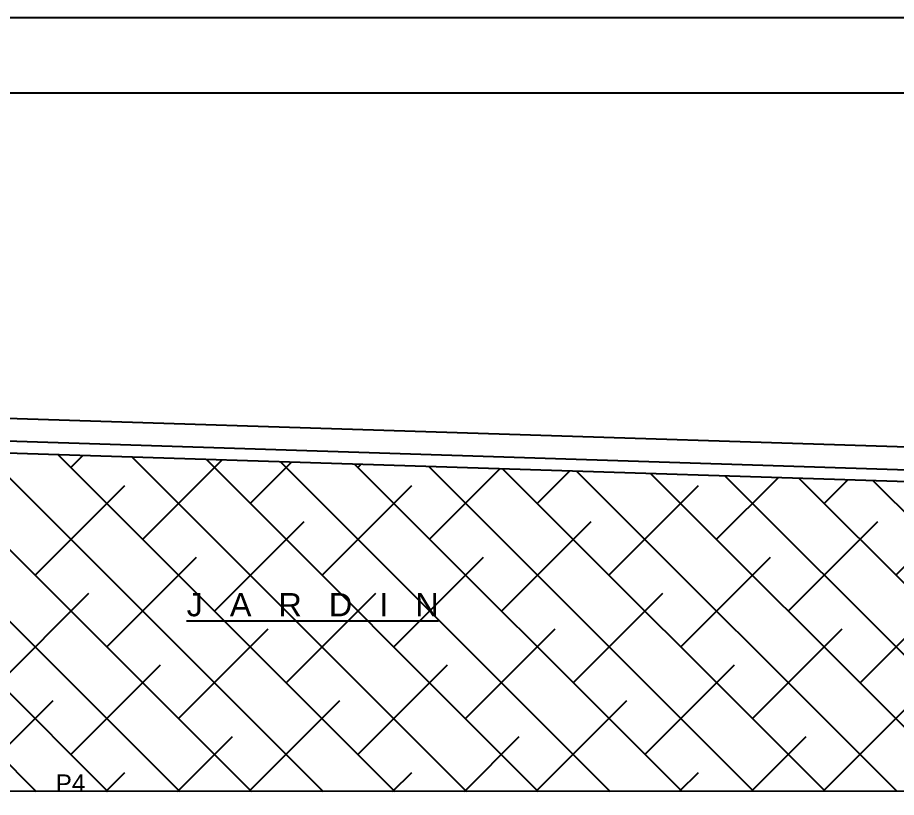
# Model space of a CAD drawing. Header units: millimetres. Extents: x 71819 to 78266, y 23672 to 38445.
# Drawn here: x 73897 to 74655, y 33241 to 33914 of the extents above; entities that cross this region are included whole.
import ezdxf

# ---------------------------------------------------------------- set-up
doc = ezdxf.new("R2010")
doc.units = ezdxf.units.MM
doc.layers.add('Plan Archi', color=8, linetype='Continuous')
doc.styles.add('ARIAL', font='arial.ttf')
doc.styles.get("Standard").update_dxf_attribs({"font": 'arial.ttf'})

msp = doc.modelspace()

# ---------------------------------------------------------------- linework, layer by layer
msp.add_lwpolyline([(78266.09, 33913.61), (78266.09, 29922.61), (72676.09, 29922.61), (72676.09, 33913.61)], close=True)
msp.add_lwpolyline([(72741.09, 30303.61), (72741.09, 33848.61), (78201.09, 33848.61), (78201.09, 30303.61)])
at = {"layer": 'Plan Archi', "color": 0}
for p, q in [((72962.5, 33597.6), (75274.59, 33523.76)), ((75255.02, 33504.37), (72971.76, 33577.29))]:
    msp.add_line(p, q, dxfattribs=at)
at = {"layer": 'Plan Archi'}
for p, q in [((73562.88, 33548.41), (75245.23, 33494.68)), ((73611.87, 33546.84), (73912.79, 33245.93)), ((73675.79, 33544.8), (73974.65, 33245.94)), ((73739.7, 33542.76), (74036.51, 33245.95)), ((73803.61, 33540.72), (74098.37, 33245.96)), ((73867.52, 33538.68), (74160.24, 33245.96)), ((73931.44, 33536.64), (74222.1, 33245.97)), ((73942.74, 33525.33), (73953.34, 33535.94)), ((73995.35, 33534.6), (74283.96, 33245.98)), ((74004.61, 33463.46), (74073.26, 33532.11)), ((74059.26, 33532.55), (74345.83, 33245.99)), ((74097.42, 33494.4), (74133.21, 33530.19)), ((74123.18, 33530.51), (74407.69, 33246)), ((74187.09, 33528.47), (74469.55, 33246.01)), ((74190.23, 33525.33), (74193.17, 33528.28)), ((74251, 33526.43), (74531.41, 33246.02)), ((74252.1, 33463.46), (74313.08, 33524.45)), ((74314.92, 33524.39), (74593.28, 33246.03)), ((74344.91, 33494.4), (74373.04, 33522.53)), ((74378.83, 33522.35), (74655.14, 33246.04)), ((74442.74, 33520.31), (74717, 33246.05)), ((74499.59, 33463.46), (74552.91, 33516.79)), ((74506.65, 33518.27), (74778.87, 33246.05)), ((74570.57, 33516.22), (74840.73, 33246.06)), ((74592.39, 33494.4), (74612.87, 33514.87)), ((74634.48, 33514.18), (75258.82, 32889.85)), ((73911.8, 33432.53), (73989.14, 33509.87)), ((74159.29, 33432.53), (74236.63, 33509.87)), ((74406.78, 33432.53), (74484.12, 33509.87)), ((74654.27, 33432.53), (74731.61, 33509.87)), ((74066.48, 33401.59), (74143.82, 33478.93)), ((74313.97, 33401.59), (74391.31, 33478.93)), ((74561.46, 33401.59), (74638.8, 33478.93)), ((73973.68, 33370.66), (74051.01, 33448)), ((74221.16, 33370.66), (74298.5, 33448)), ((74468.65, 33370.66), (74545.99, 33448)), ((73880.87, 33339.72), (73958.21, 33417.06)), ((74128.35, 33339.72), (74205.69, 33417.06)), ((74375.84, 33339.72), (74453.18, 33417.06)), ((74623.33, 33339.72), (74700.67, 33417.06)), ((74035.55, 33308.78), (74112.89, 33386.12)), ((74283.03, 33308.78), (74360.37, 33386.12)), ((74530.52, 33308.78), (74607.86, 33386.12)), ((73942.74, 33277.85), (74020.08, 33355.19)), ((74190.23, 33277.85), (74267.57, 33355.19)), ((74437.71, 33277.85), (74515.05, 33355.19)), ((73849.93, 33246.91), (73927.27, 33324.25)), ((74097.42, 33246.91), (74174.76, 33324.25)), ((74344.91, 33246.91), (74422.25, 33324.25)), ((74592.39, 33246.91), (74669.73, 33324.25)), ((74034.58, 33245.95), (74081.95, 33293.32)), ((74282.11, 33245.98), (74329.44, 33293.32)), ((74529.63, 33246.02), (74576.93, 33293.32)), ((73972.7, 33245.94), (73989.14, 33262.38)), ((74220.22, 33245.97), (74236.63, 33262.38)), ((74467.75, 33246.01), (74484.12, 33262.38)), ((74898.68, 33246.07), (73887.05, 33245.93))]:
    msp.add_line(p, q, dxfattribs=at)

# ---------------------------------------------------------------- texts
msp.add_text('%%uJ   A   R   D   I   N%%u', height=20, dxfattribs=at).set_placement((74042.54, 33397.04))
at = {"layer": 'Plan Archi', "linetype": 'ByBlock', "style": 'ARIAL'}
msp.add_text('P4', height=15, dxfattribs=at).set_placement((73929.52, 33245.56))

doc.saveas('drawing.dxf')
